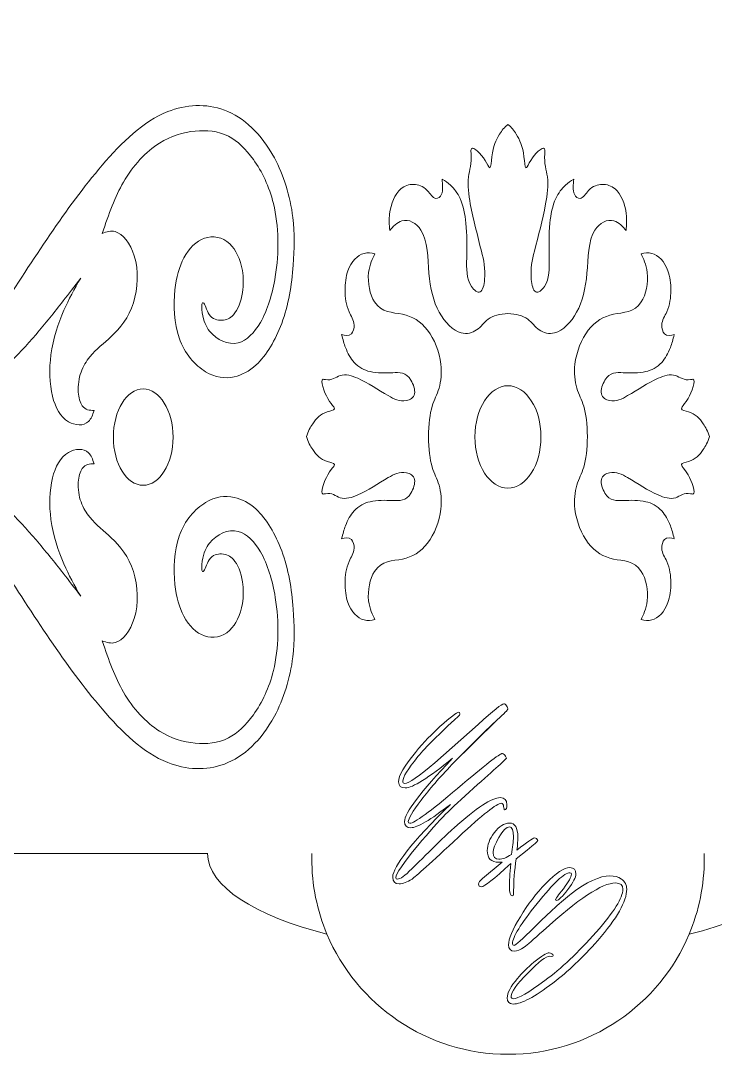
# Model space of a CAD drawing. Header units: millimetres. Extents: x -361 to 361, y -251 to 251.
# Drawn here: x -256.8 to -158.5, y -251.2 to -105 of the extents above; entities that cross this region are included whole.
import ezdxf

# ---------------------------------------------------------------- set-up
doc = ezdxf.new("R2010")
doc.units = ezdxf.units.MM
doc.header["$MEASUREMENT"] = 0
doc.layers.add('layer 1', color=7, linetype='Continuous')

msp = doc.modelspace()

# ---------------------------------------------------------------- linework, layer by layer
at = {"layer": 'layer 1', "lineweight": 9}
for points, knots in [([(-230.3487, -222.7888), (-230.3487, -222.7888), (-361.0487, -222.7888), (-361.0487, -222.7888), (-361.0487, -222.7888), (-361.0487, -222.7888), (-361.0487, -104.9888), (-361.0487, -104.9888)], [0, 0, 0, 0, 0.33333333, 0.33333333, 0.33333333, 0.33333333, 1, 1, 1, 1]), ([(-235.2217, -163.8889), (-235.2217, -163.8889), (-235.2217, -163.8889), (-235.2217, -163.8889), (-235.2217, -163.8889), (-235.2217, -163.8889), (-235.2217, -163.8889), (-235.2217, -163.8889)], [0, 0, 0, 0, 0.33333333, 0.33333333, 0.33333333, 0.33333333, 1, 1, 1, 1]), ([(-183.1754, -163.8595), (-183.1754, -163.8595), (-183.1754, -163.8595), (-183.1754, -163.8595), (-183.1754, -163.8595), (-183.1754, -163.8595), (-183.1754, -163.8595), (-183.1754, -163.8595)], [0, 0, 0, 0, 0.33333333, 0.33333333, 0.33333333, 0.33333333, 1, 1, 1, 1]), ([(-192.0691, -204.5153), (-192.0691, -204.5153), (-198.1743, -209.9474), (-198.1743, -209.9474), (-198.1743, -209.9474), (-198.1743, -209.9474), (-192.0691, -204.5153), (-192.0691, -204.5153)], [0, 0, 0, 0, 0.33333333, 0.33333333, 0.33333333, 0.33333333, 1, 1, 1, 1]), ([(-195.7833, -210.2143), (-195.7833, -210.2143), (-191.1289, -205.5135), (-191.1289, -205.5135), (-191.1289, -205.5135), (-191.1289, -205.5135), (-189.3531, -203.8653), (-189.3531, -203.8653), (-189.3531, -203.8653), (-189.3531, -203.8653), (-195.7833, -210.2143), (-195.7833, -210.2143)], [0, 0, 0, 0, 0.25, 0.25, 0.25, 0.25, 0.5, 0.5, 0.5, 0.5, 1, 1, 1, 1]), ([(-195.9922, -215.8321), (-195.9922, -215.8321), (-195.9922, -215.8321), (-195.9922, -215.8321), (-195.9922, -215.8321), (-195.9922, -215.8321), (-195.9922, -215.8321), (-195.9922, -215.8321)], [0, 0, 0, 0, 0.33333333, 0.33333333, 0.33333333, 0.33333333, 1, 1, 1, 1]), ([(-187.359, -222.9175), (-187.359, -222.9175), (-187.359, -222.9175), (-187.359, -222.9175), (-187.359, -222.9175), (-187.359, -222.9175), (-187.359, -222.9175), (-187.359, -222.9175)], [0, 0, 0, 0, 0.33333333, 0.33333333, 0.33333333, 0.33333333, 1, 1, 1, 1]), ([(-186.6742, -223.5211), (-186.6742, -223.5211), (-185.1305, -222.3024), (-185.1305, -222.3024), (-185.1305, -222.3024), (-185.1305, -222.3024), (-186.6742, -223.5211), (-186.6742, -223.5211)], [0, 0, 0, 0, 0.33333333, 0.33333333, 0.33333333, 0.33333333, 1, 1, 1, 1]), ([(-188.6706, -223.997), (-188.6706, -223.997), (-191.433, -226.3068), (-191.433, -226.3068), (-191.433, -226.3068), (-191.433, -226.3068), (-188.6706, -223.997), (-188.6706, -223.997)], [0, 0, 0, 0, 0.33333333, 0.33333333, 0.33333333, 0.33333333, 1, 1, 1, 1]), ([(-187.4519, -224.2059), (-187.4519, -224.2059), (-187.4519, -224.2059), (-187.4519, -224.2059), (-187.4519, -224.2059), (-187.4519, -224.2059), (-187.4519, -224.2059), (-187.4519, -224.2059)], [0, 0, 0, 0, 0.33333333, 0.33333333, 0.33333333, 0.33333333, 1, 1, 1, 1]), ([(-181.1168, -229.2851), (-181.1168, -229.2851), (-181.1168, -229.2851), (-181.1168, -229.2851), (-181.1168, -229.2851), (-181.1168, -229.2851), (-181.1168, -229.2851), (-181.1168, -229.2851)], [0, 0, 0, 0, 0.33333333, 0.33333333, 0.33333333, 0.33333333, 1, 1, 1, 1]), ([(-181.9177, -237.3171), (-181.9177, -237.3171), (-181.6391, -237.3287), (-181.6391, -237.3287), (-181.6391, -237.3287), (-181.6391, -237.3287), (-181.9177, -237.3171), (-181.9177, -237.3171)], [0, 0, 0, 0, 0.33333333, 0.33333333, 0.33333333, 0.33333333, 1, 1, 1, 1])]:
    msp.add_open_spline(points, degree=3, knots=knots, dxfattribs=at)
for points in [[(-235.9739, -117.8566), (-233.4032, -116.8365), (-230.5666, -116.6646), (-227.9634, -117.642)], [(-245.2391, -125.4356), (-242.4528, -122.1799), (-239.4574, -119.2392), (-235.9739, -117.8566)], [(-227.9634, -117.642), (-225.2015, -118.6786), (-222.702, -121.0086), (-220.8896, -124.3948)], [(-187.8481, -119.6583), (-188.3374, -120.0502), (-188.7074, -120.5366), (-189.03, -121.0506)], [(-187.8481, -119.6583), (-187.3588, -120.0502), (-186.9887, -120.5366), (-186.6662, -121.0506)], [(-232.068, -120.6038), (-233.807, -120.7736), (-235.51, -121.283), (-237.1329, -122.3101)], [(-227.3873, -121.3442), (-228.8731, -120.5763), (-230.4854, -120.4494), (-232.068, -120.6038)], [(-223.8589, -124.613), (-224.9008, -123.1628), (-226.0964, -122.0115), (-227.3873, -121.3442)], [(-189.03, -121.0506), (-189.536, -121.8569), (-189.9251, -122.7312), (-190.1157, -124.2407)], [(-186.6662, -121.0506), (-186.1602, -121.8569), (-185.7711, -122.7312), (-185.5804, -124.2407)], [(-237.1329, -122.3101), (-239.0582, -123.5285), (-240.8706, -125.4755), (-242.2361, -127.8296)], [(-191.3201, -124.3739), (-191.9392, -123.5212), (-193.0285, -122.5549), (-193.0856, -123.3077)], [(-184.3761, -124.3739), (-183.757, -123.5212), (-182.6678, -122.5549), (-182.6106, -123.3077)], [(-193.0549, -123.8386), (-192.9383, -125.2135), (-193.289, -126.1088), (-193.4214, -127.0767)], [(-193.0856, -123.3077), (-193.0962, -123.4479), (-193.0716, -123.6479), (-193.0549, -123.8386)], [(-190.1157, -124.2407), (-190.2026, -124.9287), (-190.2482, -125.7488), (-190.3976, -125.7906)], [(-185.5804, -124.2407), (-185.4936, -124.9287), (-185.448, -125.7488), (-185.2986, -125.7906)], [(-182.6414, -123.8386), (-182.7582, -125.2135), (-182.4074, -126.1088), (-182.2749, -127.0767)], [(-182.6106, -123.3077), (-182.6001, -123.4479), (-182.6246, -123.6479), (-182.6414, -123.8386)], [(-259.7785, -146.105), (-254.9117, -138.6855), (-250.4395, -131.5119), (-245.2391, -125.4356)], [(-221.0247, -130.8556), (-221.6168, -128.4449), (-222.6314, -126.3216), (-223.8589, -124.613)], [(-220.8896, -124.3948), (-219.5897, -126.823), (-218.6432, -129.7945), (-218.2735, -132.8097)], [(-190.5625, -125.6477), (-190.7318, -125.3906), (-190.935, -124.9043), (-191.3201, -124.3739)], [(-190.3976, -125.7906), (-190.4442, -125.8042), (-190.5011, -125.7406), (-190.5625, -125.6477)], [(-185.2986, -125.7906), (-185.2519, -125.8042), (-185.1951, -125.7406), (-185.1337, -125.6477)], [(-185.1337, -125.6477), (-184.9644, -125.3906), (-184.7612, -124.9043), (-184.3761, -124.3739)], [(-193.4214, -127.0767), (-193.5883, -128.296), (-193.4092, -129.6302), (-193.1749, -130.9074)], [(-182.2749, -127.0767), (-182.108, -128.296), (-182.2872, -129.6302), (-182.5214, -130.9074)], [(-242.2361, -127.8296), (-243.4362, -129.8983), (-244.2911, -132.2818), (-245.2377, -135.0683)], [(-201.1773, -128.1427), (-201.8421, -128.1318), (-202.4725, -128.3248), (-202.9964, -128.7711)], [(-199.2524, -129.0192), (-199.875, -128.3446), (-200.5419, -128.1517), (-201.1773, -128.1427)], [(-197.1638, -127.3929), (-197.0996, -128.1062), (-196.9979, -128.9866), (-197.2384, -129.5453)], [(-195.9836, -128.2448), (-196.3466, -127.9112), (-196.7193, -127.6643), (-197.163, -127.3921)], [(-194.622, -130.1259), (-194.9784, -129.3604), (-195.4711, -128.716), (-195.9836, -128.2448)], [(-181.0742, -130.1259), (-180.7178, -129.3604), (-180.2251, -128.716), (-179.7126, -128.2448)], [(-179.7126, -128.2448), (-179.3498, -127.9112), (-178.9769, -127.6643), (-178.5332, -127.3921)], [(-178.5336, -127.3929), (-178.5978, -128.1062), (-178.6995, -128.9866), (-178.459, -129.5453)], [(-176.4449, -129.0192), (-175.8222, -128.3446), (-175.1555, -128.1517), (-174.52, -128.1427)], [(-174.52, -128.1427), (-173.8553, -128.1318), (-173.2248, -128.3248), (-172.7009, -128.7711)], [(-202.9964, -128.7711), (-203.8519, -129.4998), (-204.4229, -130.9073), (-204.5868, -132.2981)], [(-198.0442, -130.1267), (-198.4808, -130.068), (-198.8578, -129.447), (-199.2524, -129.0192)], [(-197.2384, -129.5453), (-197.4059, -129.9346), (-197.7396, -130.1676), (-198.0442, -130.1267)], [(-178.459, -129.5453), (-178.2915, -129.9346), (-177.9577, -130.1676), (-177.6531, -130.1267)], [(-177.6531, -130.1267), (-177.2165, -130.068), (-176.8395, -129.447), (-176.4449, -129.0192)], [(-172.7009, -128.7711), (-171.8454, -129.4998), (-171.2744, -130.9073), (-171.1105, -132.2981)], [(-220.7603, -141.2095), (-220.1976, -137.7375), (-220.2415, -134.045), (-221.0247, -130.8556)], [(-193.7898, -133.6244), (-193.9139, -132.3843), (-194.1465, -131.1474), (-194.622, -130.1259)], [(-193.1749, -130.9074), (-192.7498, -133.2295), (-192.1454, -135.3633), (-191.5927, -137.6026)], [(-182.5214, -130.9074), (-182.9465, -133.2295), (-183.5509, -135.3633), (-184.1034, -137.6026)], [(-181.9064, -133.6244), (-181.7824, -132.3843), (-181.5497, -131.1474), (-181.0742, -130.1259)], [(-218.2735, -132.8097), (-217.998, -135.0578), (-218.0432, -137.3303), (-218.2182, -139.5639)], [(-204.5868, -132.2981), (-204.6774, -133.0672), (-204.6435, -133.8309), (-204.5493, -134.6743)], [(-202.8467, -133.3001), (-201.8828, -133.0061), (-200.7939, -133.6009), (-200.1481, -134.6088)], [(-172.8507, -133.3001), (-173.8146, -133.0061), (-174.9034, -133.6009), (-175.5492, -134.6088)], [(-171.1105, -132.2981), (-171.02, -133.0672), (-171.0539, -133.8309), (-171.148, -134.6743)], [(-204.5494, -134.6726), (-204.1632, -134.1769), (-203.537, -133.5107), (-202.8467, -133.3001)], [(-193.6834, -138.5883), (-193.6507, -136.8496), (-193.629, -135.2344), (-193.7898, -133.6244)], [(-182.0129, -138.5883), (-182.0456, -136.8496), (-182.0675, -135.2344), (-181.9064, -133.6244)], [(-171.148, -134.6726), (-171.5342, -134.1769), (-172.1603, -133.5107), (-172.8507, -133.3001)], [(-245.2376, -135.0689), (-244.5812, -134.8417), (-243.9952, -134.6723), (-243.4132, -134.8208)], [(-243.4132, -134.8208), (-242.3216, -135.0996), (-241.2445, -136.4972), (-240.7054, -138.2297)], [(-233.689, -138.5399), (-232.9646, -137.1795), (-231.9453, -136.1728), (-230.7573, -135.7681)], [(-230.7573, -135.7681), (-229.5836, -135.3683), (-228.2454, -135.5562), (-227.1932, -136.5634)], [(-200.1481, -134.6088), (-199.1744, -136.1284), (-199.2073, -138.5871), (-199.0217, -140.6996)], [(-175.5492, -134.6088), (-176.523, -136.1284), (-176.4901, -138.5871), (-176.6756, -140.6996)], [(-227.1932, -136.5634), (-226.3446, -137.3761), (-225.682, -138.722), (-225.4148, -140.3306)], [(-240.7054, -138.2297), (-240.0571, -140.3131), (-240.187, -142.881), (-240.8207, -144.8923)], [(-234.9503, -143.0358), (-234.7577, -141.2886), (-234.3438, -139.7697), (-233.689, -138.5399)], [(-210.4804, -140.3632), (-210.0099, -139.0378), (-209.1011, -138.1534), (-208.2033, -137.8997)], [(-208.2033, -137.8997), (-207.7068, -137.7595), (-207.2137, -137.8119), (-206.6692, -137.9579)], [(-206.669, -137.9576), (-206.9889, -138.5557), (-207.4191, -139.5256), (-207.5551, -140.5947)], [(-192.9982, -142.5831), (-193.7432, -141.4918), (-193.7098, -139.9993), (-193.6834, -138.5883)], [(-191.5927, -137.6026), (-191.2891, -138.8332), (-191.0011, -140.0955), (-191.1438, -141.5993)], [(-184.1034, -137.6026), (-184.4071, -138.8332), (-184.695, -140.0955), (-184.5524, -141.5993)], [(-182.6981, -142.5831), (-181.9532, -141.4918), (-181.9865, -139.9993), (-182.0129, -138.5883)], [(-169.0284, -137.9576), (-168.7083, -138.5557), (-168.2781, -139.5256), (-168.1422, -140.5947)], [(-167.4942, -137.8997), (-167.9906, -137.7595), (-168.4837, -137.8119), (-169.0283, -137.9579)], [(-165.2169, -140.3632), (-165.6874, -139.0378), (-166.5962, -138.1534), (-167.4942, -137.8997)], [(-225.4148, -140.3306), (-225.2503, -141.3207), (-225.2356, -142.4102), (-225.389, -143.4145)], [(-218.2182, -139.5639), (-218.4416, -142.4146), (-218.8764, -145.2019), (-219.8482, -147.817)], [(-248.272, -141.3912), (-249.1722, -142.599), (-249.9692, -143.6156), (-250.7707, -144.6352)], [(-250.6535, -145.9467), (-249.9616, -144.3549), (-249.2088, -142.9696), (-248.2722, -141.3913)], [(-222.8707, -147.6802), (-221.8191, -145.8745), (-221.1467, -143.5939), (-220.7603, -141.2095)], [(-210.8861, -143.1808), (-210.8925, -142.1511), (-210.7685, -141.1744), (-210.4804, -140.3632)], [(-207.5551, -140.5947), (-207.7449, -142.0877), (-207.3609, -143.7744), (-206.7102, -144.7748)], [(-199.0217, -140.6996), (-198.8304, -142.8803), (-198.4063, -144.6922), (-197.563, -146.2261)], [(-191.1438, -141.5993), (-191.2161, -142.3601), (-191.3987, -143.1827), (-191.7685, -143.3569)], [(-184.5524, -141.5993), (-184.48, -142.3601), (-184.2975, -143.1827), (-183.9277, -143.3569)], [(-176.6756, -140.6996), (-176.867, -142.8803), (-177.291, -144.6922), (-178.1344, -146.2261)], [(-168.1422, -140.5947), (-167.9523, -142.0877), (-168.3364, -143.7744), (-168.9871, -144.7748)], [(-164.8113, -143.1808), (-164.8041, -142.1511), (-164.929, -141.1744), (-165.2169, -140.3632)], [(-234.3686, -149.863), (-235.0843, -147.805), (-235.1931, -145.2388), (-234.9503, -143.0358)], [(-210.3202, -146.1622), (-210.7557, -145.1978), (-210.8803, -144.165), (-210.8861, -143.1808)], [(-191.7685, -143.3569), (-192.1221, -143.5238), (-192.6468, -143.0982), (-192.9982, -142.5831)], [(-183.9277, -143.3569), (-183.5742, -143.5238), (-183.0495, -143.0982), (-182.6981, -142.5831)], [(-165.3772, -146.1622), (-164.9416, -145.1978), (-164.8171, -144.165), (-164.8113, -143.1808)], [(-250.7707, -144.6352), (-252.0261, -146.2322), (-253.2924, -147.8362), (-254.5983, -149.3541)], [(-225.389, -143.4145), (-225.5916, -144.7406), (-226.0875, -145.9187), (-226.6783, -146.5893)], [(-252.4901, -152.2482), (-252.184, -149.9393), (-251.4601, -147.8026), (-250.6535, -145.9467)], [(-240.8207, -144.8923), (-241.4814, -146.9893), (-242.6897, -148.4815), (-243.951, -149.6647)], [(-231.0359, -144.8879), (-231.2026, -144.9773), (-231.169, -145.7113), (-231.0839, -146.3257)], [(-230.9606, -144.8855), (-230.9867, -144.8746), (-231.0131, -144.8774), (-231.0359, -144.8879)], [(-230.1078, -146.5464), (-230.4884, -145.9616), (-230.7114, -144.9769), (-230.9606, -144.8855)], [(-209.6052, -148.0336), (-209.6431, -147.3573), (-210.044, -146.7735), (-210.3202, -146.1622)], [(-206.7102, -144.7748), (-205.7291, -146.283), (-204.1418, -146.232), (-202.7777, -146.5192)], [(-168.9871, -144.7748), (-169.9681, -146.283), (-171.5555, -146.232), (-172.9195, -146.5192)], [(-166.0921, -148.0336), (-166.0543, -147.3573), (-165.6533, -146.7735), (-165.3772, -146.1622)], [(-231.0839, -146.3257), (-230.9176, -147.5271), (-230.5548, -148.2723), (-230.0576, -148.8904)], [(-228.3543, -147.3563), (-228.9395, -147.378), (-229.6418, -147.2623), (-230.1078, -146.5464)], [(-226.6783, -146.5893), (-227.1439, -147.1177), (-227.6686, -147.3312), (-228.3543, -147.3563)], [(-202.7777, -146.5192), (-201.37, -146.8158), (-200.2002, -147.4726), (-199.2099, -148.7789)], [(-197.563, -146.2261), (-196.7752, -147.659), (-195.6214, -148.8491), (-194.4562, -149.1501)], [(-192.2768, -148.7308), (-191.6661, -148.3066), (-191.2378, -147.6573), (-190.6446, -147.2224)], [(-190.6446, -147.2224), (-189.9299, -146.6984), (-188.976, -146.4855), (-187.8489, -146.3914)], [(-185.0527, -147.2224), (-185.7673, -146.6984), (-186.7214, -146.4855), (-187.8483, -146.3914)], [(-183.4207, -148.7308), (-184.0311, -148.3066), (-184.4594, -147.6573), (-185.0527, -147.2224)], [(-178.1344, -146.2261), (-178.9222, -147.659), (-180.0759, -148.8491), (-181.2411, -149.1501)], [(-172.9195, -146.5192), (-174.3272, -146.8158), (-175.497, -147.4726), (-176.4873, -148.7789)], [(-230.0576, -148.8904), (-229.026, -150.1727), (-227.416, -150.9073), (-226.0085, -150.5554)], [(-226.0085, -150.5554), (-224.78, -150.2486), (-223.7058, -149.114), (-222.8707, -147.6802)], [(-219.8482, -147.817), (-220.7118, -150.1407), (-221.9995, -152.3283), (-223.4734, -153.6839)], [(-209.9806, -149.2817), (-209.7292, -149.0222), (-209.5788, -148.5055), (-209.6052, -148.0336)], [(-199.2099, -148.7789), (-198.2848, -149.9992), (-197.5164, -151.7862), (-197.3221, -153.591)], [(-194.4562, -149.1501), (-193.673, -149.3523), (-192.8845, -149.1525), (-192.2768, -148.7308)], [(-181.2411, -149.1501), (-182.0243, -149.3523), (-182.8128, -149.1525), (-183.4207, -148.7308)], [(-176.4873, -148.7789), (-177.4124, -149.9992), (-178.1808, -151.7862), (-178.3751, -153.591)], [(-165.7168, -149.2817), (-165.9682, -149.0222), (-166.1186, -148.5055), (-166.0921, -148.0336)], [(-254.5983, -149.3541), (-257.2549, -152.4425), (-260.075, -155.1739), (-262.9639, -157.6889)], [(-243.951, -149.6647), (-244.9821, -150.6321), (-246.0485, -151.3927), (-246.9852, -152.5467)], [(-230.6064, -154.6449), (-232.0795, -153.7544), (-233.5865, -152.1121), (-234.3686, -149.863)], [(-210.82, -151.2233), (-211.0354, -150.6611), (-211.1948, -150.0837), (-211.3704, -149.3963)], [(-211.3701, -149.3972), (-210.9097, -149.4966), (-210.3411, -149.6542), (-209.9806, -149.2817)], [(-164.3273, -149.3972), (-164.7877, -149.4966), (-165.3562, -149.6542), (-165.7168, -149.2817)], [(-164.8774, -151.2233), (-164.662, -150.6611), (-164.5026, -150.0837), (-164.327, -149.3963)], [(-209.6056, -153.3322), (-210.0997, -152.7803), (-210.5158, -152.0171), (-210.82, -151.2233)], [(-166.0919, -153.3322), (-165.5977, -152.7803), (-165.1816, -152.0171), (-164.8774, -151.2233)], [(-252.2662, -158.1119), (-252.7082, -156.3152), (-252.7514, -154.219), (-252.4901, -152.2482)], [(-246.9852, -152.5467), (-247.4733, -153.148), (-247.926, -153.856), (-248.2334, -154.716)], [(-207.3469, -154.6213), (-208.1475, -154.4292), (-208.9461, -154.0688), (-209.6056, -153.3322)], [(-168.3506, -154.6213), (-167.5501, -154.4292), (-166.7513, -154.0688), (-166.0919, -153.3322)], [(-248.2334, -154.716), (-248.5334, -155.5547), (-248.695, -156.5382), (-248.6175, -157.536)], [(-226.5597, -155.3493), (-227.9009, -155.6498), (-229.2392, -155.4711), (-230.6064, -154.6449)], [(-223.4734, -153.6839), (-224.4484, -154.5805), (-225.5051, -155.1131), (-226.5597, -155.3493)], [(-211.5741, -155.1919), (-210.787, -154.9335), (-209.9256, -155.211), (-209.101, -155.5738)], [(-204.1421, -154.7862), (-205.2647, -154.8365), (-206.3075, -154.8704), (-207.3469, -154.6213)], [(-201.563, -155.8474), (-202.2676, -154.6936), (-203.2312, -154.7453), (-204.1421, -154.7862)], [(-197.3221, -153.591), (-197.1915, -154.8041), (-197.3205, -156.0252), (-197.5928, -156.9667)], [(-178.3751, -153.591), (-178.5058, -154.8041), (-178.3767, -156.0252), (-178.1044, -156.9667)], [(-174.1344, -155.8474), (-173.4298, -154.6936), (-172.4663, -154.7453), (-171.5553, -154.7862)], [(-171.5553, -154.7862), (-170.4328, -154.8365), (-169.39, -154.8704), (-168.3506, -154.6213)], [(-164.1234, -155.1919), (-164.9105, -154.9335), (-165.7718, -155.211), (-166.5965, -155.5738)], [(-213.319, -158.4468), (-213.8696, -157.4879), (-214.4935, -155.8004), (-214.0075, -155.7121)], [(-214.0075, -155.7121), (-213.9169, -155.6957), (-213.7877, -155.7337), (-213.6646, -155.7596)], [(-213.6646, -155.7596), (-212.7771, -155.9403), (-212.199, -155.397), (-211.5741, -155.1919)], [(-209.101, -155.5738), (-207.6018, -156.2323), (-206.2242, -157.1684), (-204.7785, -158.0242)], [(-201.0633, -157.752), (-200.9558, -157.2045), (-201.2305, -156.3918), (-201.563, -155.8474)], [(-174.6341, -157.752), (-174.7417, -157.2045), (-174.4669, -156.3918), (-174.1344, -155.8474)], [(-166.5965, -155.5738), (-168.0956, -156.2323), (-169.4732, -157.1684), (-170.919, -158.0242)], [(-162.0329, -155.7596), (-162.9204, -155.9403), (-163.4985, -155.397), (-164.1234, -155.1919)], [(-162.3784, -158.4468), (-161.8279, -157.4879), (-161.204, -155.8004), (-161.69, -155.7121)], [(-161.69, -155.7121), (-161.7806, -155.6957), (-161.9097, -155.7337), (-162.0329, -155.7596)], [(-248.6175, -157.536), (-248.5607, -158.2689), (-248.3747, -159.0095), (-248.0607, -159.4573)], [(-243.6632, -163.8889), (-243.6632, -160.1274), (-241.7734, -157.0779), (-239.4424, -157.0779)], [(-239.4424, -157.0779), (-237.1114, -157.0779), (-235.2217, -160.1272), (-235.2217, -163.8889)], [(-202.1982, -158.7197), (-201.707, -158.6078), (-201.1759, -158.325), (-201.0633, -157.752)], [(-197.5928, -156.9667), (-197.8667, -157.9124), (-198.2859, -158.5758), (-198.5667, -159.4949)], [(-192.5204, -163.8595), (-192.5204, -159.8623), (-190.4285, -156.6221), (-187.8478, -156.6221)], [(-187.8478, -156.6221), (-185.2673, -156.6221), (-183.1754, -159.8623), (-183.1754, -163.8595)], [(-178.1044, -156.9667), (-177.8305, -157.9124), (-177.4115, -158.5758), (-177.1306, -159.4949)], [(-173.4992, -158.7197), (-173.9904, -158.6078), (-174.5215, -158.325), (-174.6341, -157.752)], [(-250.0081, -161.719), (-251.1796, -161.0416), (-251.8772, -159.6928), (-252.2662, -158.1119)], [(-212.4968, -159.6203), (-212.6628, -159.358), (-212.9767, -159.0432), (-213.319, -158.4468)], [(-204.7785, -158.0242), (-203.984, -158.4947), (-203.1691, -158.9407), (-202.1982, -158.7197)], [(-170.919, -158.0242), (-171.7134, -158.4947), (-172.5283, -158.9407), (-173.4992, -158.7197)], [(-163.2007, -159.6203), (-163.0347, -159.358), (-162.7207, -159.0432), (-162.3784, -158.4468)], [(-248.0607, -159.4573), (-247.6499, -160.0427), (-247.02, -160.1276), (-246.3898, -160.108)], [(-246.3902, -160.1087), (-246.5908, -160.7679), (-246.82, -161.3132), (-247.1685, -161.66)], [(-215.4646, -161.9939), (-214.9442, -161.2102), (-214.3797, -160.6075), (-213.405, -160.3122)], [(-213.405, -160.3122), (-212.961, -160.1777), (-212.4315, -160.1071), (-212.4045, -159.8757)], [(-212.4045, -159.8757), (-212.3959, -159.8034), (-212.4367, -159.7154), (-212.4968, -159.6203)], [(-198.5667, -159.4949), (-198.9049, -160.6018), (-199.0425, -162.0794), (-199.1032, -163.8251)], [(-177.1306, -159.4949), (-176.7924, -160.6018), (-176.6548, -162.0794), (-176.594, -163.8251)], [(-163.2929, -159.8757), (-163.3017, -159.8034), (-163.2607, -159.7154), (-163.2007, -159.6203)], [(-162.2923, -160.3122), (-162.7365, -160.1777), (-163.2658, -160.1071), (-163.2929, -159.8757)], [(-160.2327, -161.9939), (-160.7532, -161.2102), (-161.3177, -160.6075), (-162.2923, -160.3122)], [(-247.1685, -161.66), (-247.8803, -162.3683), (-249.0898, -162.25), (-250.0081, -161.719)], [(-216.3636, -163.8246), (-216.1106, -163.0667), (-215.7965, -162.4936), (-215.4646, -161.9939)], [(-159.3337, -163.8246), (-159.5868, -163.0667), (-159.9008, -162.4936), (-160.2327, -161.9939)], [(-239.4424, -170.6994), (-241.7734, -170.6994), (-243.6631, -167.6503), (-243.6632, -163.8889)], [(-235.2217, -163.8889), (-235.2217, -167.6503), (-237.1114, -170.6994), (-239.4424, -170.6994)], [(-216.3636, -163.8246), (-216.1106, -164.5825), (-215.7965, -165.1556), (-215.4646, -165.6553)], [(-198.5667, -168.1565), (-198.9049, -167.0496), (-199.0425, -165.5718), (-199.1032, -163.8263)], [(-187.8478, -171.0964), (-190.4283, -171.0964), (-192.5204, -167.8564), (-192.5204, -163.8595)], [(-183.1754, -163.8595), (-183.1754, -167.8564), (-185.2673, -171.0964), (-187.8478, -171.0964)], [(-177.1306, -168.1565), (-176.7924, -167.0496), (-176.6548, -165.5718), (-176.594, -163.8263)], [(-159.3337, -163.8246), (-159.5868, -164.5825), (-159.9008, -165.1556), (-160.2327, -165.6553)], [(-250.0081, -166.0589), (-251.1796, -166.7363), (-251.8772, -168.0853), (-252.2662, -169.6658)], [(-247.1685, -166.1179), (-247.8803, -165.4094), (-249.0898, -165.5279), (-250.0081, -166.0589)], [(-246.3902, -167.669), (-246.5908, -167.0099), (-246.82, -166.4648), (-247.1685, -166.1179)], [(-215.4646, -165.6553), (-214.9442, -166.4388), (-214.3797, -167.0417), (-213.405, -167.337)], [(-160.2327, -165.6553), (-160.7532, -166.4388), (-161.3177, -167.0417), (-162.2923, -167.337)], [(-248.0607, -168.3206), (-247.6499, -167.7352), (-247.02, -167.6505), (-246.3898, -167.6699)], [(-213.405, -167.337), (-212.961, -167.4715), (-212.4315, -167.5422), (-212.4045, -167.7733)], [(-212.4968, -168.0288), (-212.6628, -168.291), (-212.9767, -168.6056), (-213.319, -169.2021)], [(-212.4045, -167.7733), (-212.3959, -167.8459), (-212.4367, -167.9339), (-212.4968, -168.0288)], [(-163.2929, -167.7733), (-163.3017, -167.8459), (-163.2607, -167.9339), (-163.2007, -168.0288)], [(-162.2923, -167.337), (-162.7365, -167.4715), (-163.2658, -167.5422), (-163.2929, -167.7733)], [(-163.2007, -168.0288), (-163.0347, -168.291), (-162.7207, -168.6056), (-162.3784, -169.2021)], [(-248.6175, -170.2419), (-248.5607, -169.509), (-248.3747, -168.7684), (-248.0607, -168.3206)], [(-213.319, -169.2021), (-213.8696, -170.161), (-214.4935, -171.8482), (-214.0075, -171.9368)], [(-204.7785, -169.6247), (-203.984, -169.1544), (-203.1691, -168.7081), (-202.1982, -168.9293)], [(-202.1982, -168.9293), (-201.707, -169.0413), (-201.1759, -169.3239), (-201.0633, -169.8968)], [(-197.5928, -170.6843), (-197.8667, -169.7386), (-198.2859, -169.0752), (-198.5667, -168.1565)], [(-178.1044, -170.6843), (-177.8305, -169.7386), (-177.4115, -169.0752), (-177.1306, -168.1565)], [(-173.4992, -168.9293), (-173.9904, -169.0413), (-174.5215, -169.3239), (-174.6341, -169.8968)], [(-170.919, -169.6247), (-171.7134, -169.1544), (-172.5283, -168.7081), (-173.4992, -168.9293)], [(-162.3784, -169.2021), (-161.8279, -170.161), (-161.204, -171.8482), (-161.69, -171.9368)], [(-254.5983, -178.4236), (-257.2549, -175.3354), (-260.075, -172.604), (-262.9639, -170.089)], [(-252.2662, -169.6658), (-252.7082, -171.4625), (-252.7514, -173.5588), (-252.4901, -175.5298)], [(-248.2334, -173.0619), (-248.5334, -172.223), (-248.695, -171.2395), (-248.6175, -170.2419)], [(-209.101, -172.0751), (-207.6018, -171.4166), (-206.2242, -170.4806), (-204.7785, -169.6247)], [(-201.0633, -169.8968), (-200.9558, -170.4445), (-201.2305, -171.2572), (-201.563, -171.8016)], [(-197.3221, -174.0603), (-197.1915, -172.847), (-197.3205, -171.6258), (-197.5928, -170.6843)], [(-178.3751, -174.0603), (-178.5058, -172.847), (-178.3767, -171.6258), (-178.1044, -170.6843)], [(-174.6341, -169.8968), (-174.7417, -170.4445), (-174.4669, -171.2572), (-174.1344, -171.8016)], [(-166.5965, -172.0751), (-168.0956, -171.4166), (-169.4732, -170.4806), (-170.919, -169.6247)], [(-226.5597, -172.4285), (-227.9009, -172.1278), (-229.2392, -172.3067), (-230.6064, -173.133)], [(-223.4734, -174.0939), (-224.4484, -173.1971), (-225.5051, -172.6647), (-226.5597, -172.4285)], [(-214.0075, -171.9368), (-213.9169, -171.9531), (-213.7877, -171.915), (-213.6646, -171.8893)], [(-213.6646, -171.8893), (-212.7771, -171.7086), (-212.199, -172.2519), (-211.5741, -172.4571)], [(-211.5741, -172.4571), (-210.787, -172.7155), (-209.9256, -172.4381), (-209.101, -172.0751)], [(-201.563, -171.8016), (-202.2676, -172.9553), (-203.2312, -172.9037), (-204.1421, -172.8628)], [(-174.1344, -171.8016), (-173.4298, -172.9553), (-172.4663, -172.9037), (-171.5553, -172.8628)], [(-164.1234, -172.4571), (-164.9105, -172.7155), (-165.7718, -172.4381), (-166.5965, -172.0751)], [(-162.0329, -171.8893), (-162.9204, -171.7086), (-163.4985, -172.2519), (-164.1234, -172.4571)], [(-161.69, -171.9368), (-161.7806, -171.9531), (-161.9097, -171.915), (-162.0329, -171.8893)], [(-246.9852, -175.2312), (-247.4733, -174.6299), (-247.926, -173.9219), (-248.2334, -173.0619)], [(-230.6064, -173.133), (-232.0795, -174.0232), (-233.5865, -175.6656), (-234.3686, -177.9146)], [(-207.3469, -173.0278), (-208.1475, -173.2199), (-208.9461, -173.5802), (-209.6056, -174.3168)], [(-204.1421, -172.8628), (-205.2647, -172.8123), (-206.3075, -172.7783), (-207.3469, -173.0278)], [(-171.5553, -172.8628), (-170.4328, -172.8123), (-169.39, -172.7783), (-168.3506, -173.0278)], [(-168.3506, -173.0278), (-167.5501, -173.2199), (-166.7513, -173.5802), (-166.0919, -174.3168)], [(-243.951, -178.1132), (-244.9821, -177.1458), (-246.0485, -176.385), (-246.9852, -175.2312)], [(-219.8482, -179.9608), (-220.7118, -177.6369), (-221.9995, -175.4493), (-223.4734, -174.0939)], [(-209.6056, -174.3168), (-210.0997, -174.8687), (-210.5158, -175.6319), (-210.82, -176.4259)], [(-199.2099, -178.8723), (-198.2848, -177.6521), (-197.5164, -175.8651), (-197.3221, -174.0603)], [(-176.4873, -178.8723), (-177.4124, -177.6521), (-178.1808, -175.8651), (-178.3751, -174.0603)], [(-166.0919, -174.3168), (-165.5977, -174.8687), (-165.1816, -175.6319), (-164.8774, -176.4259)], [(-252.4901, -175.5298), (-252.184, -177.8386), (-251.4601, -179.9754), (-250.6535, -181.8312)], [(-230.0576, -178.8866), (-229.026, -177.6044), (-227.416, -176.87), (-226.0085, -177.2215)], [(-210.82, -176.4259), (-211.0354, -176.9879), (-211.1948, -177.5655), (-211.3704, -178.2527)], [(-164.8774, -176.4259), (-164.662, -176.9879), (-164.5026, -177.5655), (-164.327, -178.2527)], [(-240.8207, -182.8854), (-241.4814, -180.7885), (-242.6897, -179.2962), (-243.951, -178.1132)], [(-234.3686, -177.9146), (-235.0843, -179.9727), (-235.1931, -182.5388), (-234.9503, -184.7418)], [(-226.0085, -177.2215), (-224.78, -177.5286), (-223.7058, -178.663), (-222.8707, -180.097)], [(-211.3701, -178.2539), (-210.9097, -178.1544), (-210.3411, -177.9968), (-209.9806, -178.3694)], [(-164.3273, -178.2539), (-164.7877, -178.1544), (-165.3562, -177.9968), (-165.7168, -178.3694)], [(-250.7707, -183.1427), (-252.0261, -181.5457), (-253.2924, -179.9415), (-254.5983, -178.4236)], [(-231.0839, -181.4515), (-230.9176, -180.2501), (-230.5548, -179.5047), (-230.0576, -178.8866)], [(-209.6052, -179.6177), (-209.6431, -180.2938), (-210.044, -180.8777), (-210.3202, -181.4891)], [(-209.9806, -178.3694), (-209.7292, -178.6289), (-209.5788, -179.1458), (-209.6052, -179.6177)], [(-202.7777, -181.1318), (-201.37, -180.8354), (-200.2002, -180.1786), (-199.2099, -178.8723)], [(-172.9195, -181.1318), (-174.3272, -180.8354), (-175.497, -180.1786), (-176.4873, -178.8723)], [(-165.7168, -178.3694), (-165.9682, -178.6289), (-166.1186, -179.1458), (-166.0921, -179.6177)], [(-166.0921, -179.6177), (-166.0543, -180.2938), (-165.6533, -180.8777), (-165.3772, -181.4891)], [(-230.1078, -181.2315), (-230.4884, -181.816), (-230.7114, -182.8009), (-230.9606, -182.8923)], [(-228.3543, -180.4213), (-228.9395, -180.3996), (-229.6418, -180.5156), (-230.1078, -181.2315)], [(-226.6783, -181.1884), (-227.1439, -180.6599), (-227.6686, -180.4464), (-228.3543, -180.4213)], [(-225.389, -184.3631), (-225.5916, -183.037), (-226.0875, -181.8591), (-226.6783, -181.1884)], [(-222.8707, -180.097), (-221.8191, -181.9027), (-221.1467, -184.1831), (-220.7603, -186.5675)], [(-218.2182, -188.2137), (-218.4416, -185.3631), (-218.8764, -182.5757), (-219.8482, -179.9608)], [(-206.7102, -182.8765), (-205.7291, -181.3683), (-204.1418, -181.4192), (-202.7777, -181.1318)], [(-168.9871, -182.8765), (-169.9681, -181.3683), (-171.5555, -181.4192), (-172.9195, -181.1318)], [(-259.7785, -181.6726), (-254.9117, -189.0923), (-250.4395, -196.2658), (-245.2391, -202.342)], [(-250.6535, -181.8312), (-249.9616, -183.423), (-249.2088, -184.8082), (-248.2722, -186.3865)], [(-231.0359, -182.8891), (-231.2026, -182.7997), (-231.169, -182.0659), (-231.0839, -181.4515)], [(-210.3202, -181.4891), (-210.7557, -182.4535), (-210.8803, -183.4863), (-210.8861, -184.4705)], [(-165.3772, -181.4891), (-164.9416, -182.4535), (-164.8171, -183.4863), (-164.8113, -184.4705)], [(-248.272, -186.3866), (-249.1722, -185.1788), (-249.9692, -184.1621), (-250.7707, -183.1427)], [(-240.7054, -189.5482), (-240.0571, -187.4646), (-240.187, -184.8968), (-240.8207, -182.8854)], [(-230.9606, -182.8923), (-230.9867, -182.9031), (-231.0131, -182.9004), (-231.0359, -182.8891)], [(-207.5551, -187.0563), (-207.7449, -185.5633), (-207.3609, -183.8768), (-206.7102, -182.8765)], [(-168.1422, -187.0563), (-167.9523, -185.5633), (-168.3364, -183.8768), (-168.9871, -182.8765)], [(-234.9503, -184.7418), (-234.7577, -186.4892), (-234.3438, -188.0081), (-233.689, -189.2379)], [(-225.4148, -187.447), (-225.2503, -186.4571), (-225.2356, -185.3676), (-225.389, -184.3631)], [(-210.8861, -184.4705), (-210.8925, -185.5002), (-210.7685, -186.4767), (-210.4804, -187.2881)], [(-164.8113, -184.4705), (-164.8041, -185.5002), (-164.929, -186.4767), (-165.2169, -187.2881)], [(-220.7603, -186.5675), (-220.1976, -190.0397), (-220.2415, -193.732), (-221.0247, -196.9216)], [(-206.669, -189.6935), (-206.9889, -189.0955), (-207.4191, -188.1254), (-207.5551, -187.0563)], [(-169.0284, -189.6935), (-168.7083, -189.0955), (-168.2781, -188.1254), (-168.1422, -187.0563)], [(-227.1932, -191.2142), (-226.3446, -190.4017), (-225.682, -189.0557), (-225.4148, -187.447)], [(-218.2735, -194.968), (-217.998, -192.7198), (-218.0432, -190.4473), (-218.2182, -188.2137)], [(-210.4804, -187.2881), (-210.0099, -188.6133), (-209.1011, -189.4977), (-208.2033, -189.7515)], [(-165.2169, -187.2881), (-165.6874, -188.6133), (-166.5962, -189.4977), (-167.4942, -189.7515)], [(-243.4132, -192.9569), (-242.3216, -192.6782), (-241.2445, -191.2805), (-240.7054, -189.5482)], [(-233.689, -189.2379), (-232.9646, -190.5983), (-231.9453, -191.6049), (-230.7573, -192.0096)], [(-208.2033, -189.7515), (-207.7068, -189.8918), (-207.2137, -189.8393), (-206.6692, -189.6931)], [(-167.4942, -189.7515), (-167.9906, -189.8918), (-168.4837, -189.8393), (-169.0283, -189.6931)], [(-230.7573, -192.0096), (-229.5836, -192.4093), (-228.2454, -192.2216), (-227.1932, -191.2142)], [(-242.2361, -199.9476), (-243.4362, -197.8787), (-244.2911, -195.4954), (-245.2377, -192.7088)], [(-245.2376, -192.7089), (-244.5812, -192.936), (-243.9952, -193.1054), (-243.4132, -192.9569)], [(-220.8896, -203.3828), (-219.5897, -200.9546), (-218.6432, -197.9833), (-218.2735, -194.968)], [(-221.0247, -196.9216), (-221.6168, -199.3322), (-222.6314, -201.4556), (-223.8589, -203.164)], [(-237.1329, -205.4671), (-239.0582, -204.2485), (-240.8706, -202.3017), (-242.2361, -199.9476)], [(-188.4245, -201.602), (-188.6799, -201.602), (-189.8947, -202.5731), (-192.0691, -204.5153)], [(-188.0531, -201.9154), (-188.1846, -201.7065), (-188.3085, -201.602), (-188.4245, -201.602)], [(-245.2391, -202.342), (-242.4528, -205.5976), (-239.4574, -208.5383), (-235.9739, -209.9209)], [(-223.8589, -203.164), (-224.9008, -204.6142), (-226.0964, -205.7655), (-227.3873, -206.4328)], [(-194.8315, -202.7975), (-195.0327, -202.7975), (-195.911, -203.4746), (-197.4663, -204.8287)], [(-194.8896, -203.4243), (-194.7193, -203.2695), (-194.6342, -203.1457), (-194.6342, -203.0529)], [(-194.6342, -203.0529), (-194.6342, -202.8826), (-194.7, -202.7975), (-194.8315, -202.7975)], [(-189.3531, -203.8653), (-188.3626, -202.9445), (-187.8674, -202.4493), (-187.8674, -202.3797)], [(-187.8674, -202.3797), (-187.8674, -202.2558), (-187.9293, -202.1011), (-188.0531, -201.9154)], [(-227.9634, -210.1358), (-225.2015, -209.099), (-222.702, -206.7691), (-220.8896, -203.3828)], [(-200.577, -209.0768), (-199.5014, -207.7537), (-197.6056, -205.8695), (-194.8896, -203.4243)], [(-232.068, -207.1732), (-233.807, -207.0036), (-235.51, -206.494), (-237.1329, -205.4671)], [(-197.4663, -204.8287), (-198.5651, -205.796), (-199.7258, -207.0186), (-200.9484, -208.4965)], [(-227.3873, -206.4328), (-228.8731, -207.2009), (-230.4854, -207.3277), (-232.068, -207.1732)], [(-200.9484, -208.4965), (-202.5269, -210.4078), (-203.3162, -211.789), (-203.3162, -212.6402)], [(-188.6915, -208.6474), (-188.9933, -208.6474), (-191.0864, -210.2917), (-194.9708, -213.5803)], [(-188.2968, -208.8853), (-188.4439, -208.7267), (-188.5754, -208.6474), (-188.6915, -208.6474)], [(-188.0763, -209.2974), (-188.0763, -209.1813), (-188.1498, -209.044), (-188.2968, -208.8853)], [(-235.9739, -209.9209), (-233.4032, -210.9412), (-230.5666, -211.1129), (-227.9634, -210.1358)], [(-202.7242, -212.5589), (-202.7242, -212.0018), (-202.0085, -210.8411), (-200.577, -209.0768)], [(-195.6905, -209.3206), (-200.2171, -214.0794), (-202.4805, -217.0663), (-202.4805, -218.2811)], [(-198.1743, -209.9474), (-200.4648, -211.8896), (-201.8808, -212.8607), (-202.4225, -212.8607)], [(-202.376, -213.4991), (-201.3237, -213.4991), (-199.0951, -212.1062), (-195.6905, -209.3206)], [(-200.1011, -215.2169), (-198.9559, -213.7003), (-197.5166, -212.0327), (-195.7833, -210.2143)], [(-192.7075, -213.5455), (-189.62, -210.7985), (-188.0763, -209.3825), (-188.0763, -209.2974)], [(-203.3162, -212.6402), (-203.3162, -213.2128), (-203.0028, -213.4991), (-202.376, -213.4991)], [(-202.4225, -212.8607), (-202.6236, -212.8607), (-202.7242, -212.7601), (-202.7242, -212.5589)], [(-194.9708, -213.5803), (-198.8553, -216.869), (-201.107, -218.5133), (-201.726, -218.5133)], [(-196.677, -217.2365), (-195.7407, -216.3002), (-194.4176, -215.0699), (-192.7075, -213.5455)], [(-188.9352, -214.8803), (-190.1037, -214.8803), (-192.2974, -216.3234), (-195.5164, -219.2097)], [(-187.9951, -215.8785), (-187.9951, -215.213), (-188.3085, -214.8803), (-188.9352, -214.8803)], [(-195.9922, -215.8321), (-201.4243, -221.1945), (-204.1403, -224.6262), (-204.1403, -226.1274)], [(-201.9582, -218.2811), (-201.9582, -217.8865), (-201.3391, -216.8651), (-200.1011, -215.2169)], [(-201.5984, -219.1401), (-200.6698, -219.14), (-198.8011, -218.0374), (-195.9922, -215.8321)], [(-194.8431, -220.4632), (-191.4152, -217.2752), (-189.4034, -215.6812), (-188.8076, -215.6812)], [(-188.8076, -215.6812), (-188.5986, -215.6812), (-188.4826, -215.8321), (-188.4593, -216.1339)], [(-188.4593, -216.1339), (-188.4361, -216.4356), (-188.3897, -216.5865), (-188.3201, -216.5865)], [(-188.3201, -216.5865), (-188.1034, -216.5865), (-187.9951, -216.3505), (-187.9951, -215.8785)], [(-200.6118, -221.6704), (-198.9636, -219.6894), (-197.652, -218.2115), (-196.677, -217.2365)], [(-202.4805, -218.2811), (-202.4805, -218.8537), (-202.1864, -219.14), (-201.5984, -219.1401)], [(-201.726, -218.5133), (-201.8808, -218.5133), (-201.9582, -218.4359), (-201.9582, -218.2811)], [(-195.5164, -219.2097), (-196.6461, -220.2234), (-198.627, -222.1424), (-201.4591, -224.9667)], [(-187.6144, -218.4837), (-188.3804, -218.4837), (-189.1078, -218.9441), (-189.7965, -219.8649)], [(-189.1349, -220.5149), (-188.5622, -219.5245), (-188.0516, -219.0292), (-187.6028, -219.0292)], [(-186.4537, -220.4685), (-186.4537, -219.1453), (-186.8406, -218.4837), (-187.6144, -218.4837)], [(-187.6028, -219.0292), (-187.2545, -219.0292), (-187.0804, -219.5012), (-187.0804, -220.4453)], [(-201.4127, -226.3944), (-200.9329, -226.0694), (-198.7431, -224.0923), (-194.8431, -220.4632)], [(-189.7965, -219.8649), (-190.4464, -220.7238), (-190.7714, -221.5557), (-190.7714, -222.3604)], [(-189.9474, -222.6854), (-189.9473, -222.1592), (-189.6765, -221.4357), (-189.1349, -220.5149)], [(-187.0804, -220.4453), (-187.0804, -221.0875), (-187.1733, -221.9116), (-187.359, -222.9175)], [(-186.5697, -222.314), (-186.4924, -221.5944), (-186.4537, -220.9792), (-186.4537, -220.4685)], [(-184.0975, -220.5846), (-184.3296, -220.5846), (-185.1537, -221.161), (-186.5697, -222.314)], [(-183.6332, -220.9444), (-183.7183, -220.7045), (-183.8731, -220.5846), (-184.0975, -220.5846)], [(-203.6992, -226.1854), (-203.6992, -225.6515), (-202.6701, -224.1465), (-200.6118, -221.6704)], [(-185.1305, -222.3024), (-184.14, -221.4976), (-183.6409, -221.045), (-183.6332, -220.9444)], [(-230.3487, -222.7388), (-230.3487, -222.7552), (-230.3489, -222.7724), (-230.3487, -222.7888)], [(-213.4487, -234.1888), (-223.6806, -231.5794), (-230.3023, -227.4452), (-230.3487, -222.7888)], [(-215.5737, -222.7888), (-215.5821, -223.005), (-215.5987, -223.2202), (-215.5987, -223.4388)], [(-215.5987, -223.4388), (-215.5987, -227.2524), (-214.8409, -230.8823), (-213.4487, -234.1888)], [(-190.7714, -222.3604), (-190.7714, -223.4747), (-190.2298, -224.0318), (-189.1465, -224.0318)], [(-189.1233, -223.6024), (-189.6726, -223.6023), (-189.9473, -223.2967), (-189.9474, -222.6854)], [(-187.359, -222.9175), (-188.0322, -223.3741), (-188.6203, -223.6023), (-189.1233, -223.6024)], [(-187.0456, -228.0014), (-187.0456, -226.7478), (-186.9218, -225.2544), (-186.6742, -223.5211)], [(-145.2987, -222.7888), (-145.3452, -227.4498), (-151.9746, -231.6049), (-162.2237, -234.2138)], [(-162.2237, -234.2138), (-160.8281, -230.9015), (-160.0737, -227.2607), (-160.0737, -223.4388)], [(-160.0737, -223.4388), (-160.0737, -223.2202), (-160.0903, -223.005), (-160.0987, -222.7888)], [(-201.4591, -224.9667), (-202.4186, -225.9262), (-203.0918, -226.406), (-203.4787, -226.406)], [(-191.6187, -227.4907), (-191.2241, -227.4907), (-189.8351, -226.3958), (-187.4519, -224.2059)], [(-189.1465, -224.0318), (-188.9994, -224.0318), (-188.8408, -224.0201), (-188.6706, -223.997)], [(-187.4519, -224.2059), (-187.5834, -225.7071), (-187.6492, -226.771), (-187.6492, -227.3978)], [(-179.0856, -224.7816), (-179.9058, -224.7816), (-181.0433, -225.5322), (-182.498, -227.0334)], [(-178.2267, -225.687), (-178.2267, -225.0834), (-178.513, -224.7816), (-179.0856, -224.7816)], [(-204.1403, -226.1274), (-204.1403, -226.7542), (-203.8424, -227.0676), (-203.2466, -227.0676)], [(-203.4787, -226.406), (-203.6257, -226.406), (-203.6992, -226.3325), (-203.6992, -226.1854)], [(-203.2466, -227.0676), (-202.6972, -227.0676), (-202.0858, -226.8432), (-201.4127, -226.3944)], [(-191.433, -226.3068), (-191.8199, -226.6318), (-192.0134, -226.8987), (-192.0134, -227.1077)], [(-183.7284, -229.8655), (-181.3992, -226.956), (-179.8478, -225.5013), (-179.074, -225.5013)], [(-178.8767, -225.7102), (-178.8767, -226.1126), (-179.25, -226.7954), (-179.9967, -227.7588)], [(-179.37, -227.8807), (-178.6078, -226.8593), (-178.2267, -226.128), (-178.2267, -225.687)], [(-179.074, -225.5013), (-178.9424, -225.5013), (-178.8767, -225.5709), (-178.8767, -225.7102)], [(-173.4214, -225.9423), (-174.8607, -225.9423), (-176.6868, -226.7935), (-178.8999, -228.4958)], [(-171.8081, -226.395), (-172.2491, -226.0932), (-172.7869, -225.9423), (-173.4214, -225.9423)], [(-171.0536, -227.8226), (-171.0536, -227.2113), (-171.3051, -226.7355), (-171.8081, -226.395)], [(-192.0134, -227.1077), (-192.0134, -227.363), (-191.8818, -227.4907), (-191.6187, -227.4907)], [(-187.6492, -227.3978), (-187.6492, -228.3264), (-187.4983, -228.7906), (-187.1965, -228.7906)], [(-187.1965, -228.7906), (-187.0959, -228.7906), (-187.0456, -228.5275), (-187.0456, -228.0014)], [(-182.498, -227.0334), (-183.8135, -228.3952), (-185.0128, -229.9583), (-186.0962, -231.7226)], [(-182.8695, -233.719), (-177.9172, -229.2077), (-174.5009, -226.9521), (-172.6205, -226.9521)], [(-179.9967, -227.7588), (-180.7434, -228.7222), (-181.1168, -229.2309), (-181.1168, -229.2851)], [(-180.9891, -229.4128), (-180.6719, -229.4128), (-180.1321, -228.9021), (-179.37, -227.8807)], [(-171.5991, -227.8459), (-171.5991, -229.0298), (-172.8585, -231.0513), (-175.3772, -233.9105)], [(-175.1509, -235.0886), (-172.4194, -231.9702), (-171.0536, -229.5482), (-171.0536, -227.8226)], [(-172.6205, -226.9521), (-171.9396, -226.9521), (-171.5991, -227.25), (-171.5991, -227.8459)], [(-178.8999, -228.4958), (-180.2463, -229.525), (-181.9873, -231.1035), (-184.123, -233.2315)], [(-181.1168, -229.2851), (-181.1168, -229.3702), (-181.0742, -229.4128), (-180.9891, -229.4128)], [(-187.1988, -235.518), (-187.1988, -234.6359), (-186.042, -232.7517), (-183.7284, -229.8655)], [(-186.0962, -231.7226), (-187.2104, -233.5332), (-187.7676, -234.8642), (-187.7676, -235.7154)], [(-184.123, -233.2315), (-185.8253, -234.9338), (-186.7771, -235.785), (-186.9783, -235.785)], [(-185.539, -236.0171), (-185.1367, -235.7386), (-184.2468, -234.9725), (-182.8695, -233.719)], [(-175.3772, -233.9105), (-177.8959, -236.7696), (-180.314, -239.0543), (-182.6315, -240.7644)], [(-187.8237, -251.1888), (-199.3438, -251.1888), (-209.2431, -244.1773), (-213.4487, -234.1888)], [(-162.2237, -234.2138), (-166.4274, -244.1908), (-176.3118, -251.1888), (-187.8237, -251.1888)], [(-181.4766, -241.101), (-179.3874, -239.5147), (-177.2788, -237.5105), (-175.1509, -235.0886)], [(-187.7676, -235.7154), (-187.7676, -236.2957), (-187.4851, -236.5859), (-186.9203, -236.5859)], [(-186.9783, -235.785), (-187.1253, -235.785), (-187.1988, -235.696), (-187.1988, -235.518)], [(-186.9203, -236.5859), (-186.5566, -236.5859), (-186.0962, -236.3963), (-185.539, -236.0171)], [(-181.9989, -236.8296), (-182.3626, -236.8296), (-183.0938, -237.2784), (-184.1926, -238.176)], [(-181.6623, -236.9573), (-181.7939, -236.8722), (-181.9061, -236.8296), (-181.9989, -236.8296)], [(-184.1926, -238.176), (-185.0515, -238.8802), (-185.8253, -239.6423), (-186.514, -240.4626)], [(-185.0458, -239.6907), (-183.4788, -238.0851), (-182.4361, -237.2939), (-181.9177, -237.3171)], [(-181.465, -237.2126), (-181.465, -237.1275), (-181.5308, -237.0424), (-181.6623, -236.9573)], [(-181.6391, -237.3287), (-181.523, -237.3367), (-181.465, -237.2978), (-181.465, -237.2126)], [(-187.3961, -242.9813), (-187.3961, -242.3932), (-186.6127, -241.2963), (-185.0458, -239.6907)], [(-186.514, -240.4626), (-187.4735, -241.5923), (-187.9533, -242.5092), (-187.9533, -243.2134)], [(-187.0944, -244.0723), (-185.9569, -244.0723), (-184.0843, -243.0818), (-181.4766, -241.101)], [(-182.6315, -240.7644), (-184.949, -242.4744), (-186.4289, -243.3295), (-187.0712, -243.3295)], [(-187.9533, -243.2134), (-187.9533, -243.786), (-187.667, -244.0723), (-187.0944, -244.0723)], [(-187.0712, -243.3295), (-187.2878, -243.3295), (-187.3961, -243.2134), (-187.3961, -242.9813)]]:
    msp.add_open_spline(points, degree=3, dxfattribs=at)

doc.saveas('drawing.dxf')
